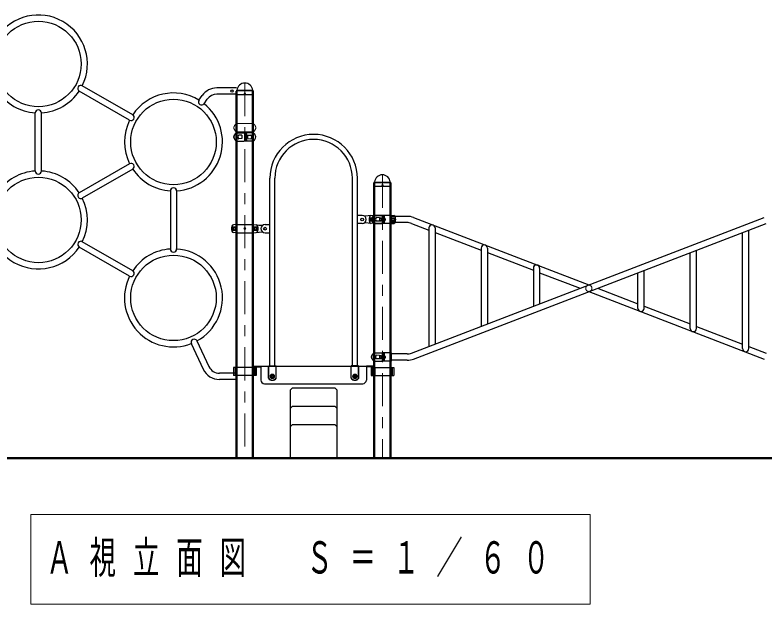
# Model space of a CAD drawing. Units: millimetres on the paper. Extents: x -552 to 0, y -594 to 267.
# Drawn here: x -289.1 to -221.1, y -250.8 to -197.2 of the extents above; entities that cross this region are included whole.
import ezdxf

# ---------------------------------------------------------------- set-up
doc = ezdxf.new("R2010")
doc.units = ezdxf.units.MM
for name, pattern in [('USER1', [4.5, 2.5, -2]), ('USER2', [6, 3, -1, 1, -1]), ('USER3', [8, 3, -1, 1, -1, 1, -1])]:
    doc.linetypes.add(name, pattern=pattern)
doc.layers.add('LY_1', color=7, linetype='Continuous', lineweight=25)
doc.styles.add('ＭＳ ゴシック', font='')
doc.styles.get('ＭＳ ゴシック').set_extended_font_data('MS Gothic')

msp = doc.modelspace()

# ---------------------------------------------------------------- linework, layer by layer
at = {"layer": 'LY_1', "linetype": 'USER2', "lineweight": 13}
for p, q in [((-268.257, -203.439), (-268.257, -237.493)), ((-255.757, -211.773), (-255.757, -237.493))]:
    msp.add_line(p, q, dxfattribs=at)
at = {"layer": 'LY_1', "color": 190}
for p, q in [((-278.442, -206.318), (-283.019, -203.675)), ((-268.999, -203.875), (-270.805, -203.875)), ((-278.726, -206.809), (-283.302, -204.166)), ((-272.423, -204.983), (-272.13, -204.565)), ((-268.999, -204.442), (-270.805, -204.442)), ((-271.959, -205.308), (-271.665, -204.89)), ((-287.29, -211.426), (-287.29, -206.141)), ((-286.724, -211.426), (-286.724, -206.141)), ((-278.726, -210.759), (-283.302, -213.401)), ((-278.442, -211.25), (-283.019, -213.892)), ((-275.021, -213.225), (-275.021, -218.51)), ((-274.455, -213.225), (-274.455, -218.51)), ((-278.726, -220.976), (-283.302, -218.333)), ((-278.442, -220.485), (-283.019, -217.842)), ((-273.118, -227.095), (-272.031, -229.426)), ((-272.604, -226.856), (-271.518, -229.186)), ((-268.999, -229.793), (-270.566, -229.793)), ((-268.999, -230.359), (-270.566, -230.359))]:
    msp.add_line(p, q, dxfattribs=at)
at = {"layer": 'LY_1'}
for p, q in [((-269.003, -204.122), (-268.985, -204.104)), ((-267.51, -204.122), (-267.528, -204.104)), ((-269.031, -204.501), (-269.024, -204.17)), ((-269.031, -204.501), (-269.023, -204.509)), ((-267.491, -204.509), (-269.023, -204.509)), ((-267.491, -204.509), (-267.482, -204.501)), ((-267.482, -204.501), (-267.489, -204.17)), ((-256.531, -212.834), (-256.524, -212.504)), ((-256.531, -212.834), (-256.523, -212.842)), ((-254.991, -212.842), (-256.523, -212.842)), ((-256.503, -212.455), (-256.485, -212.437)), ((-255.01, -212.455), (-255.028, -212.437)), ((-254.991, -212.842), (-254.982, -212.834)), ((-254.982, -212.834), (-254.989, -212.504)), ((-256.702, -215.659), (-256.707, -215.659)), ((-255.607, -215.676), (-255.59, -215.676)), ((-255.607, -215.676), (-255.607, -215.976)), ((-253.504, -215.542), (-254.937, -215.542)), ((-253.127, -227.973), (-221.089, -215.65)), ((-252.924, -215.65), (-237.006, -221.772)), ((-256.702, -215.992), (-256.707, -215.992)), ((-255.607, -215.976), (-255.59, -215.976)), ((-255.507, -215.759), (-255.507, -215.892)), ((-253.504, -216.109), (-254.937, -216.109)), ((-253.127, -216.179), (-251.54, -216.789)), ((-252.924, -228.501), (-220.885, -216.179)), ((-251.54, -216.595), (-251.54, -227.362)), ((-250.973, -216.595), (-250.973, -227.144)), ((-250.973, -217.007), (-246.79, -218.616)), ((-223.039, -227.557), (-223.039, -217.007)), ((-222.473, -227.557), (-222.473, -216.789)), ((-246.79, -218.422), (-246.79, -225.535)), ((-246.223, -218.422), (-246.223, -225.317)), ((-246.223, -218.834), (-242.04, -220.443)), ((-227.789, -225.73), (-227.789, -218.834)), ((-227.223, -225.73), (-227.223, -218.616)), ((-242.04, -220.249), (-242.04, -223.708)), ((-241.473, -220.249), (-241.473, -223.49)), ((-231.973, -223.903), (-231.973, -220.443)), ((-241.473, -220.661), (-237.795, -222.076)), ((-232.539, -223.903), (-232.539, -220.661)), ((-237.006, -222.379), (-221.089, -228.501)), ((-236.217, -222.076), (-232.539, -223.49)), ((-231.973, -223.708), (-227.789, -225.317)), ((-227.223, -225.535), (-223.039, -227.144)), ((-222.473, -227.362), (-220.885, -227.973)), ((-256.702, -228.159), (-256.707, -228.159)), ((-256.702, -228.493), (-256.707, -228.493)), ((-255.607, -228.176), (-255.59, -228.176)), ((-255.607, -228.176), (-255.607, -228.476)), ((-255.607, -228.476), (-255.59, -228.476)), ((-255.507, -228.259), (-255.507, -228.393)), ((-253.504, -228.043), (-254.937, -228.043)), ((-253.504, -228.609), (-254.937, -228.609)), ((-267.226, -229.259), (-269.287, -229.259)), ((-269.287, -229.259), (-269.287, -230.009)), ((-269.148, -229.259), (-269.148, -230.009)), ((-267.561, -229.259), (-267.561, -230.009)), ((-267.514, -229.159), (-266.798, -229.159)), ((-267.514, -229.197), (-266.798, -229.197)), ((-267.405, -229.259), (-267.405, -230.009)), ((-267.356, -229.259), (-267.356, -230.009)), ((-267.226, -229.259), (-267.226, -230.009)), ((-266.798, -229.209), (-266.798, -230.409)), ((-266.748, -229.159), (-257.265, -229.159)), ((-266.09, -229.106), (-265.423, -229.106)), ((-257.923, -229.106), (-258.59, -229.106)), ((-256.499, -229.159), (-257.215, -229.159)), ((-256.499, -229.197), (-257.215, -229.197)), ((-257.215, -229.209), (-257.215, -230.409)), ((-256.786, -229.259), (-254.726, -229.259)), ((-256.786, -229.259), (-256.786, -230.009)), ((-256.657, -229.259), (-256.657, -230.009)), ((-256.608, -229.259), (-256.608, -230.009)), ((-256.452, -229.259), (-256.452, -230.009)), ((-254.865, -229.259), (-254.865, -230.009)), ((-254.726, -229.259), (-254.726, -230.009)), ((-267.226, -230.009), (-269.287, -230.009)), ((-256.786, -230.009), (-254.726, -230.009)), ((-266.465, -230.742), (-262.006, -230.742)), ((-263.965, -231.159), (-264.131, -231.326)), ((-264.131, -231.326), (-264.131, -237.493)), ((-260.048, -231.159), (-263.965, -231.159)), ((-262.006, -230.742), (-257.548, -230.742)), ((-260.048, -231.159), (-259.881, -231.326)), ((-259.881, -237.493), (-259.881, -231.326)), ((-263.965, -232.826), (-264.131, -232.992)), ((-260.048, -232.826), (-263.965, -232.826)), ((-260.048, -232.826), (-259.881, -232.992)), ((-263.965, -234.493), (-264.131, -234.659)), ((-260.048, -234.493), (-263.965, -234.493)), ((-260.048, -234.493), (-259.881, -234.659))]:
    msp.add_line(p, q, dxfattribs=at)
at = {"layer": 'LY_1', "lineweight": 13}
for p, q in [((-267.542, -204.092), (-268.968, -204.092)), ((-267.512, -204.151), (-269.001, -204.151)), ((-255.012, -212.484), (-256.501, -212.484)), ((-255.042, -212.426), (-256.468, -212.426)), ((-287.697, -242.624), (-287.697, -250.757)), ((-236.897, -242.624), (-287.697, -242.624)), ((-236.897, -250.757), (-236.897, -242.624)), ((-287.697, -250.757), (-236.897, -250.757))]:
    msp.add_line(p, q, dxfattribs=at)
at = {"layer": 'LY_1', "color": 140, "lineweight": 50}
for p, q in [((-268.999, -204.159), (-268.999, -237.493)), ((-267.514, -204.159), (-267.514, -237.493)), ((-256.499, -212.493), (-256.499, -237.493)), ((-255.014, -212.493), (-255.014, -237.493))]:
    msp.add_line(p, q, dxfattribs=at)
at = {"layer": 'LY_1', "color": 2, "linetype": 'USER3', "lineweight": 13}
for p, q in [((-267.488, -207.117), (-269.023, -207.117)), ((-267.49, -207.867), (-269.025, -207.867))]:
    msp.add_line(p, q, dxfattribs=at)
at = {"layer": 'LY_1', "color": 2}
for p, q in [((-269.202, -208.159), (-269.207, -208.159)), ((-269.025, -207.95), (-268.315, -207.95)), ((-268.526, -208.173), (-268.81, -208.158)), ((-268.526, -208.173), (-268.526, -208.478)), ((-268.282, -207.984), (-268.282, -208.667)), ((-268.232, -207.984), (-268.232, -208.667)), ((-268.214, -208.034), (-268.109, -208.039)), ((-267.49, -207.95), (-268.198, -207.95)), ((-268.078, -208.578), (-268.078, -208.073)), ((-267.987, -208.168), (-267.703, -208.154)), ((-267.987, -208.483), (-267.987, -208.168)), ((-269.202, -208.492), (-269.207, -208.492)), ((-269.023, -208.7), (-268.315, -208.7)), ((-268.526, -208.478), (-268.81, -208.493)), ((-268.214, -208.617), (-268.109, -208.612)), ((-267.488, -208.7), (-268.198, -208.7)), ((-267.987, -208.483), (-267.703, -208.497)), ((-257.048, -215.496), (-257.385, -215.521)), ((-256.523, -215.45), (-257.048, -215.496)), ((-256.525, -215.451), (-255.815, -215.451)), ((-254.99, -215.45), (-256.523, -215.45)), ((-256.026, -215.673), (-256.31, -215.658)), ((-256.026, -215.673), (-256.026, -215.978)), ((-255.782, -215.484), (-255.782, -216.167)), ((-254.99, -215.45), (-254.727, -215.473)), ((-269.023, -216.284), (-269.286, -216.307)), ((-269.023, -216.284), (-267.489, -216.284)), ((-267.49, -216.284), (-266.965, -216.33)), ((-266.965, -216.33), (-266.628, -216.355)), ((-257.048, -216.155), (-257.385, -216.13)), ((-256.523, -216.2), (-257.048, -216.155)), ((-254.99, -216.2), (-256.523, -216.2)), ((-256.523, -216.201), (-255.815, -216.201)), ((-256.026, -215.978), (-256.31, -215.993)), ((-254.99, -216.2), (-254.727, -216.177)), ((-269.023, -217.034), (-269.286, -217.011)), ((-269.023, -217.034), (-267.489, -217.034)), ((-267.49, -217.034), (-266.965, -216.988)), ((-266.965, -216.988), (-266.628, -216.963)), ((-256.525, -227.951), (-255.815, -227.951)), ((-256.026, -228.173), (-256.31, -228.158)), ((-256.026, -228.479), (-256.31, -228.494)), ((-256.026, -228.173), (-256.026, -228.479)), ((-255.782, -227.984), (-255.782, -228.668)), ((-256.523, -228.701), (-255.815, -228.701))]:
    msp.add_line(p, q, dxfattribs=at)
at = {"layer": 'LY_1', "color": 131}
for p, q in [((-265.983, -229.106), (-265.983, -212.075)), ((-265.53, -229.106), (-265.53, -212.075)), ((-258.483, -229.106), (-258.483, -212.075)), ((-258.03, -229.106), (-258.03, -212.075)), ((-257.59, -215.459), (-258.03, -215.459)), ((-266.423, -216.292), (-265.983, -216.292)), ((-257.59, -216.192), (-258.03, -216.192)), ((-266.423, -217.025), (-265.983, -217.025)), ((-266.106, -230.248), (-266.106, -229.159)), ((-266.09, -230.242), (-266.09, -229.106)), ((-265.423, -230.242), (-265.423, -229.106)), ((-265.406, -230.248), (-265.406, -229.159)), ((-258.606, -230.248), (-258.606, -229.159)), ((-258.59, -230.242), (-258.59, -229.106)), ((-257.923, -230.242), (-257.923, -229.106)), ((-257.906, -230.248), (-257.906, -229.159))]:
    msp.add_line(p, q, dxfattribs=at)
at = {"layer": 'LY_1', "color": 2, "lineweight": 13}
for p, q in [((-256.869, -215.979), (-256.869, -215.671)), ((-256.561, -215.671), (-256.869, -215.671)), ((-254.952, -215.671), (-254.644, -215.671)), ((-254.644, -215.979), (-254.644, -215.671)), ((-256.561, -215.979), (-256.869, -215.979)), ((-254.952, -215.979), (-254.644, -215.979)), ((-269.369, -216.813), (-269.369, -216.505)), ((-269.061, -216.505), (-269.369, -216.505)), ((-269.061, -216.813), (-269.369, -216.813)), ((-267.452, -216.505), (-267.144, -216.505)), ((-267.452, -216.813), (-267.144, -216.813)), ((-267.144, -216.813), (-267.144, -216.505))]:
    msp.add_line(p, q, dxfattribs=at)
at = {"layer": 'LY_1', "color": 2, "linetype": 'USER1', "lineweight": 13}
for p, q in [((-255.889, -215.68), (-256.026, -215.673)), ((-255.882, -215.688), (-255.882, -215.963)), ((-255.889, -215.971), (-256.026, -215.978)), ((-255.782, -215.726), (-255.882, -215.726)), ((-255.782, -215.926), (-255.882, -215.926)), ((-255.889, -228.18), (-256.026, -228.173)), ((-255.889, -228.472), (-256.026, -228.479)), ((-255.882, -228.189), (-255.882, -228.463)), ((-255.782, -228.226), (-255.882, -228.226)), ((-255.782, -228.426), (-255.882, -228.426))]:
    msp.add_line(p, q, dxfattribs=at)
at = {"layer": 'LY_1', "linetype": 'USER1', "lineweight": 13}
for p, q in [((-256.015, -215.684), (-256.015, -215.967)), ((-255.882, -215.684), (-256.015, -215.684)), ((-256.023, -215.742), (-255.607, -215.742)), ((-256.023, -215.909), (-256.023, -215.742)), ((-256.023, -215.909), (-255.607, -215.909)), ((-255.882, -215.967), (-256.015, -215.967)), ((-256.023, -228.243), (-255.607, -228.243)), ((-256.023, -228.409), (-256.023, -228.243)), ((-256.023, -228.409), (-255.607, -228.409)), ((-256.015, -228.184), (-256.015, -228.468)), ((-255.882, -228.184), (-256.015, -228.184)), ((-255.882, -228.468), (-256.015, -228.468))]:
    msp.add_line(p, q, dxfattribs=at)
at = {"layer": 'LY_1', "color": 40}
for p, q in [((-255.607, -215.451), (-255.707, -215.451)), ((-255.707, -215.451), (-255.707, -216.201)), ((-254.937, -215.451), (-255.607, -215.451)), ((-255.607, -215.451), (-255.607, -216.201)), ((-254.937, -216.201), (-254.937, -215.451)), ((-255.607, -216.201), (-255.707, -216.201)), ((-254.937, -216.201), (-255.607, -216.201)), ((-255.607, -227.951), (-255.707, -227.951)), ((-255.707, -227.951), (-255.707, -228.701)), ((-254.937, -227.951), (-255.607, -227.951)), ((-255.607, -227.951), (-255.607, -228.701)), ((-254.937, -228.701), (-254.937, -227.951)), ((-255.607, -228.701), (-255.707, -228.701)), ((-254.937, -228.701), (-255.607, -228.701))]:
    msp.add_line(p, q, dxfattribs=at)
at = {"layer": 'LY_1', "color": 40, "linetype": 'USER1', "lineweight": 13}
for p, q in [((-255.007, -216.201), (-255.007, -215.451)), ((-255.607, -215.726), (-255.707, -215.726)), ((-255.607, -215.926), (-255.707, -215.926)), ((-255.007, -228.701), (-255.007, -227.951)), ((-255.607, -228.226), (-255.707, -228.226)), ((-255.607, -228.426), (-255.707, -228.426))]:
    msp.add_line(p, q, dxfattribs=at)
at = {"layer": 'LY_1', "color": 4}
for p, q in [((-265.823, -230.037), (-265.756, -229.999)), ((-265.756, -229.999), (-265.69, -230.037)), ((-258.323, -230.037), (-258.256, -229.999)), ((-258.256, -229.999), (-258.19, -230.037)), ((-265.823, -230.037), (-265.823, -230.114)), ((-265.823, -230.114), (-265.756, -230.153)), ((-265.756, -230.153), (-265.69, -230.114)), ((-265.69, -230.037), (-265.69, -230.114)), ((-258.323, -230.037), (-258.323, -230.114)), ((-258.323, -230.114), (-258.256, -230.153)), ((-258.256, -230.153), (-258.19, -230.114)), ((-258.19, -230.037), (-258.19, -230.114))]:
    msp.add_line(p, q, dxfattribs=at)
at = {"layer": 'LY_1', "lineweight": 50}
msp.add_line((-374.646, -237.493), (-149.948, -237.493), dxfattribs=at)
at = {"layer": 'LY_1', "color": 190}
for centre, radius in [((-287.007, -201.7), 3.883), ((-269.423, -204.159), 0.1), ((-274.738, -208.784), 3.883), ((-287.007, -215.867), 3.883), ((-274.738, -222.951), 3.883)]:
    msp.add_circle(centre, radius, dxfattribs=at)
at = {"layer": 'LY_1'}
for centre in [(-268.257, -204.376), (-255.757, -212.709)]:
    msp.add_circle(centre, 0.05, dxfattribs=at)
at = {"layer": 'LY_1', "color": 2}
for centre in [(-257.59, -215.825), (-266.423, -216.659)]:
    msp.add_circle(centre, 0.125, dxfattribs=at)
at = {"layer": 'LY_1', "color": 2, "lineweight": 13}
for centre, radius in [((-256.715, -215.825), 0.154), ((-254.798, -215.825), 0.154), ((-256.715, -215.825), 0.0833), ((-255.756, -215.825), 0.0833), ((-254.798, -215.825), 0.0833), ((-269.215, -216.659), 0.154), ((-269.215, -216.659), 0.0833), ((-268.257, -216.659), 0.0833), ((-267.298, -216.659), 0.154), ((-267.298, -216.659), 0.0833)]:
    msp.add_circle(centre, radius, dxfattribs=at)
at = {"layer": 'LY_1', "linetype": 'USER1', "lineweight": 13}
msp.add_circle((-237.006, -222.076), 0.283, dxfattribs=at)
at = {"layer": 'LY_1', "lineweight": 13}
for centre in [(-265.756, -230.076), (-258.256, -230.076)]:
    msp.add_circle(centre, 0.2, dxfattribs=at)
at = {"layer": 'LY_1', "color": 4}
for centre in [(-265.756, -230.076), (-258.256, -230.076)]:
    msp.add_circle(centre, 0.175, dxfattribs=at)
at = {"layer": 'LY_1', "color": 4, "linetype": 'USER1', "lineweight": 13}
for centre in [(-265.756, -230.076), (-258.256, -230.076)]:
    msp.add_circle(centre, 0.104, dxfattribs=at)
at = {"layer": 'LY_1', "color": 4, "lineweight": 13}
for centre in [(-265.756, -230.076), (-258.256, -230.076)]:
    msp.add_circle(centre, 0.0917, dxfattribs=at)
at = {"layer": 'LY_1', "color": 190}
for centre, radius, start, end in [((-287.007, -201.7), 4.45, 333.65051, 146.34948), ((-283.153, -203.925), 0.283, 60, 240), ((-270.805, -205.492), 1.617, 90, 145), ((-287.007, -201.7), 4.45, 213.65052, 266.34949), ((-287.007, -201.7), 4.45, 273.65051, 326.34949), ((-274.738, -208.784), 4.45, 58.65051, 146.34948), ((-270.805, -205.492), 1.05, 90, 145), ((-274.738, -208.784), 4.45, 273.65051, 51.34949), ((-272.185, -205.139), 0.283, 145, 325), ((-287.007, -206.15), 0.283, 0, 180), ((-274.738, -208.784), 4.45, 153.65052, 206.34948), ((-278.592, -206.559), 0.283, 240, 60), ((-278.592, -211.009), 0.283, 300, 120), ((-287.007, -215.867), 4.45, 93.65051, 146.34948), ((-287.007, -211.417), 0.283, 180, 0), ((-287.007, -215.867), 4.45, 33.65051, 86.34949), ((-274.738, -208.784), 4.45, 213.65052, 266.34949), ((-274.738, -213.234), 0.283, 0, 180), ((-283.153, -213.642), 0.283, 120, 300), ((-287.007, -215.867), 4.45, 153.65052, 326.34949), ((-287.007, -215.867), 4.45, 333.65051, 26.34949), ((-283.153, -218.092), 0.283, 60, 240), ((-274.738, -222.951), 4.45, 93.65051, 146.34948), ((-274.738, -218.501), 0.283, 180, 0), ((-274.738, -222.951), 4.45, 298.65051, 86.34949), ((-274.738, -222.951), 4.45, 153.65052, 291.34949), ((-272.857, -226.984), 0.283, 25, 205), ((-270.566, -228.743), 1.05, 205, 270), ((-270.566, -228.743), 1.617, 205, 270)]:
    msp.add_arc(centre, radius, start, end, dxfattribs=at)
at = {"layer": 'LY_1'}
for centre, radius, start, end in [((-268.257, -204.159), 0.72, 90, 173.3676), ((-268.257, -204.159), 0.72, 6.6324, 90), ((-268.954, -204.171), 0.07, 135, 178.99605), ((-269.018, -204.071), 0.0467, 315, 353.3676), ((-267.495, -204.071), 0.0467, 186.6324, 225), ((-267.559, -204.171), 0.07, 1.00395, 45), ((-255.757, -212.493), 0.72, 90, 173.3676), ((-255.757, -212.493), 0.72, 6.6324, 90), ((-256.454, -212.505), 0.07, 135, 178.99605), ((-256.518, -212.404), 0.0467, 315, 353.3676), ((-254.995, -212.404), 0.0467, 186.6324, 225), ((-255.059, -212.505), 0.07, 1.00395, 45), ((-256.507, -215.826), 0.267, 143.1301, 216.8699), ((-256.707, -215.676), 0.0167, 90, 143.1301), ((-255.59, -215.759), 0.0833, 0, 90), ((-253.504, -217.159), 1.617, 68.96249, 90), ((-256.707, -215.976), 0.0167, 216.8699, 270), ((-255.59, -215.892), 0.0833, 270, 0), ((-253.504, -217.159), 1.05, 68.96249, 90), ((-251.256, -216.595), 0.283, 0, 180), ((-246.506, -218.422), 0.283, 0, 180), ((-241.756, -220.249), 0.283, 0, 180), ((-278.592, -220.726), 0.283, 240, 60), ((-232.256, -223.903), 0.283, 180, 0), ((-227.506, -225.73), 0.283, 180, 0), ((-222.756, -227.557), 0.283, 180, 0), ((-256.507, -228.326), 0.267, 143.1301, 216.8699), ((-256.707, -228.176), 0.0167, 90, 143.1301), ((-256.707, -228.476), 0.0167, 216.8699, 270), ((-255.59, -228.259), 0.0833, 0, 90), ((-255.59, -228.393), 0.0833, 270, 0), ((-253.504, -226.993), 1.05, 270, 291.03751), ((-253.504, -226.993), 1.617, 270, 291.03751), ((-266.748, -229.209), 0.05, 90, 180), ((-257.265, -229.209), 0.05, 0, 90), ((-266.465, -230.409), 0.333, 180, 270), ((-257.548, -230.409), 0.333, 270, 0)]:
    msp.add_arc(centre, radius, start, end, dxfattribs=at)
at = {"layer": 'LY_1', "color": 2, "linetype": 'USER3', "lineweight": 13}
for centre, radius, start, end in [((-269.007, -207.492), 0.25, 154.44159, 205.55841), ((-268.18, -207.888), 1.167, 140.22094, 154.44159), ((-269.025, -207.184), 0.0667, 90, 140.22094), ((-267.488, -207.184), 0.0667, 39.77906, 90), ((-268.333, -207.888), 1.167, 25.55841, 39.77906), ((-267.507, -207.492), 0.25, 334.44159, 25.55841), ((-268.18, -207.097), 1.167, 205.55841, 219.77906), ((-269.025, -207.8), 0.0667, 219.77906, 270), ((-267.488, -207.8), 0.0667, 270, 320.22094), ((-268.333, -207.097), 1.167, 320.22094, 334.44159)]:
    msp.add_arc(centre, radius, start, end, dxfattribs=at)
at = {"layer": 'LY_1', "color": 2}
for centre, radius, start, end in [((-269.007, -208.325), 0.267, 143.1301, 216.8699), ((-269.007, -208.325), 0.25, 154.44159, 205.55841), ((-268.18, -208.721), 1.167, 140.22094, 154.44159), ((-269.207, -208.175), 0.0167, 90, 143.1301), ((-269.025, -208.017), 0.0667, 90, 140.22094), ((-268.647, -208.325), 0.232, 154.69944, 205.30056), ((-267.802, -208.725), 1.167, 151.38495, 154.69944), ((-268.811, -208.174), 0.0167, 87, 151.38495), ((-268.315, -207.984), 0.0333, 0, 90), ((-268.215, -208.05), 0.0167, 87, 180), ((-268.198, -207.984), 0.0333, 90, 180), ((-268.111, -208.073), 0.0333, 1.08415, 87), ((-267.702, -208.17), 0.0167, 28.61505, 93), ((-268.711, -208.721), 1.167, 25.55841, 28.61505), ((-267.884, -208.325), 0.25, 334.44159, 25.55841), ((-267.488, -208.017), 0.0667, 39.77906, 90), ((-268.333, -208.721), 1.167, 25.55841, 39.77906), ((-267.507, -208.325), 0.25, 334.44159, 25.55841), ((-268.18, -207.93), 1.167, 205.55841, 219.77906), ((-269.207, -208.475), 0.0167, 216.8699, 270), ((-269.025, -208.634), 0.0667, 219.77906, 270), ((-267.802, -207.926), 1.167, 205.30056, 208.61505), ((-268.811, -208.477), 0.0167, 208.61505, 273), ((-268.315, -208.667), 0.0333, 270, 0), ((-268.215, -208.6), 0.0167, 180, 273), ((-268.198, -208.667), 0.0333, 180, 270), ((-268.111, -208.578), 0.0333, 273, 358.91585), ((-267.702, -208.481), 0.0167, 267, 331.38495), ((-268.711, -207.93), 1.167, 331.38495, 334.44159), ((-267.488, -208.634), 0.0667, 270, 320.22094), ((-268.333, -207.93), 1.167, 320.22094, 334.44159), ((-256.131, -215.825), 0.833, 163.80375, 196.19625), ((-256.771, -215.64), 0.167, 95, 163.80375), ((-255.68, -216.221), 1.167, 140.22094, 154.44159), ((-256.525, -215.517), 0.0667, 90, 140.22094), ((-255.302, -216.225), 1.167, 151.38495, 154.69944), ((-256.311, -215.675), 0.0167, 87, 151.38495), ((-255.815, -215.484), 0.0333, 0, 90), ((-254.741, -215.64), 0.167, 16.19625, 85), ((-255.381, -215.825), 0.833, 343.80375, 16.19625), ((-269.272, -216.473), 0.167, 95, 163.80375), ((-267.241, -216.473), 0.167, 16.19625, 85), ((-256.771, -216.011), 0.167, 196.19625, 265), ((-256.507, -215.826), 0.25, 154.44159, 205.55841), ((-255.68, -215.43), 1.167, 205.55841, 219.77906), ((-256.525, -216.134), 0.0667, 219.77906, 270), ((-256.147, -215.826), 0.232, 154.69944, 205.30056), ((-255.302, -215.426), 1.167, 205.30056, 208.61505), ((-256.311, -215.977), 0.0167, 208.61505, 273), ((-255.815, -216.167), 0.0333, 270, 0), ((-254.741, -216.011), 0.167, 275, 343.80375), ((-268.632, -216.659), 0.833, 163.80375, 196.19625), ((-269.272, -216.845), 0.167, 196.19625, 265), ((-267.241, -216.845), 0.167, 275, 343.80375), ((-267.882, -216.659), 0.833, 343.80375, 16.19625), ((-256.525, -228.018), 0.0667, 90, 140.22094), ((-255.815, -227.984), 0.0333, 0, 90), ((-256.507, -228.326), 0.25, 154.44159, 205.55841), ((-255.68, -228.721), 1.167, 140.22094, 154.44159), ((-255.68, -227.93), 1.167, 205.55841, 219.77906), ((-256.147, -228.326), 0.232, 154.69944, 205.30056), ((-255.302, -228.726), 1.167, 151.38495, 154.69944), ((-255.302, -227.926), 1.167, 205.30056, 208.61505), ((-256.311, -228.175), 0.0167, 87, 151.38495), ((-256.311, -228.477), 0.0167, 208.61505, 273), ((-256.525, -228.634), 0.0667, 219.77906, 270), ((-255.815, -228.668), 0.0333, 270, 0)]:
    msp.add_arc(centre, radius, start, end, dxfattribs=at)
at = {"layer": 'LY_1', "color": 131}
for centre, radius, start, end in [((-262.006, -212.075), 3.977, 0, 180), ((-262.006, -212.075), 3.523, 0, 180), ((-257.59, -215.825), 0.367, 270, 90), ((-266.423, -216.659), 0.367, 90, 270), ((-265.756, -229.992), 0.433, 216.12893, 323.87107), ((-265.756, -229.992), 0.417, 216.8699, 323.1301), ((-258.256, -229.992), 0.433, 216.12893, 323.87107), ((-258.256, -229.992), 0.417, 216.8699, 323.1301)]:
    msp.add_arc(centre, radius, start, end, dxfattribs=at)
at = {"layer": 'LY_1', "color": 2, "lineweight": 13}
for centre, start, end in [((-258.694, -215.825), 355.87048, 4.12952), ((-252.818, -215.825), 175.87048, 184.12952), ((-271.194, -216.659), 355.87048, 4.12952), ((-265.319, -216.659), 175.87048, 184.12952)]:
    msp.add_arc(centre, 2.139, start, end, dxfattribs=at)
at = {"layer": 'LY_1', "color": 2, "linetype": 'USER1', "lineweight": 13}
for centre, radius, start, end in [((-256.523, -215.467), 0.0167, 0, 91.98888), ((-255.89, -215.688), 0.0083, 0, 88), ((-255.89, -215.688), 0.0083, 0, 88), ((-256.523, -216.184), 0.0167, 270, 0), ((-255.89, -215.963), 0.0083, 273, 0), ((-255.89, -215.963), 0.0083, 272, 0), ((-256.523, -227.968), 0.0167, 0, 91.98888), ((-255.89, -228.189), 0.0083, 0, 88), ((-255.89, -228.189), 0.0083, 0, 88), ((-255.89, -228.463), 0.0083, 273, 0), ((-255.89, -228.463), 0.0083, 272, 0), ((-256.523, -228.684), 0.0167, 270, 0)]:
    msp.add_arc(centre, radius, start, end, dxfattribs=at)

# ---------------------------------------------------------------- texts
at = {"layer": 'LY_1', "insert": (-286.297, -246.691), "char_height": 2.933, "attachment_point": 4, "style": 'ＭＳ ゴシック'}
msp.add_mtext('\\T1.64;\\W0.6;Ａ視立面図\u3000Ｓ＝１／６０', dxfattribs=at)

doc.saveas('drawing.dxf')
